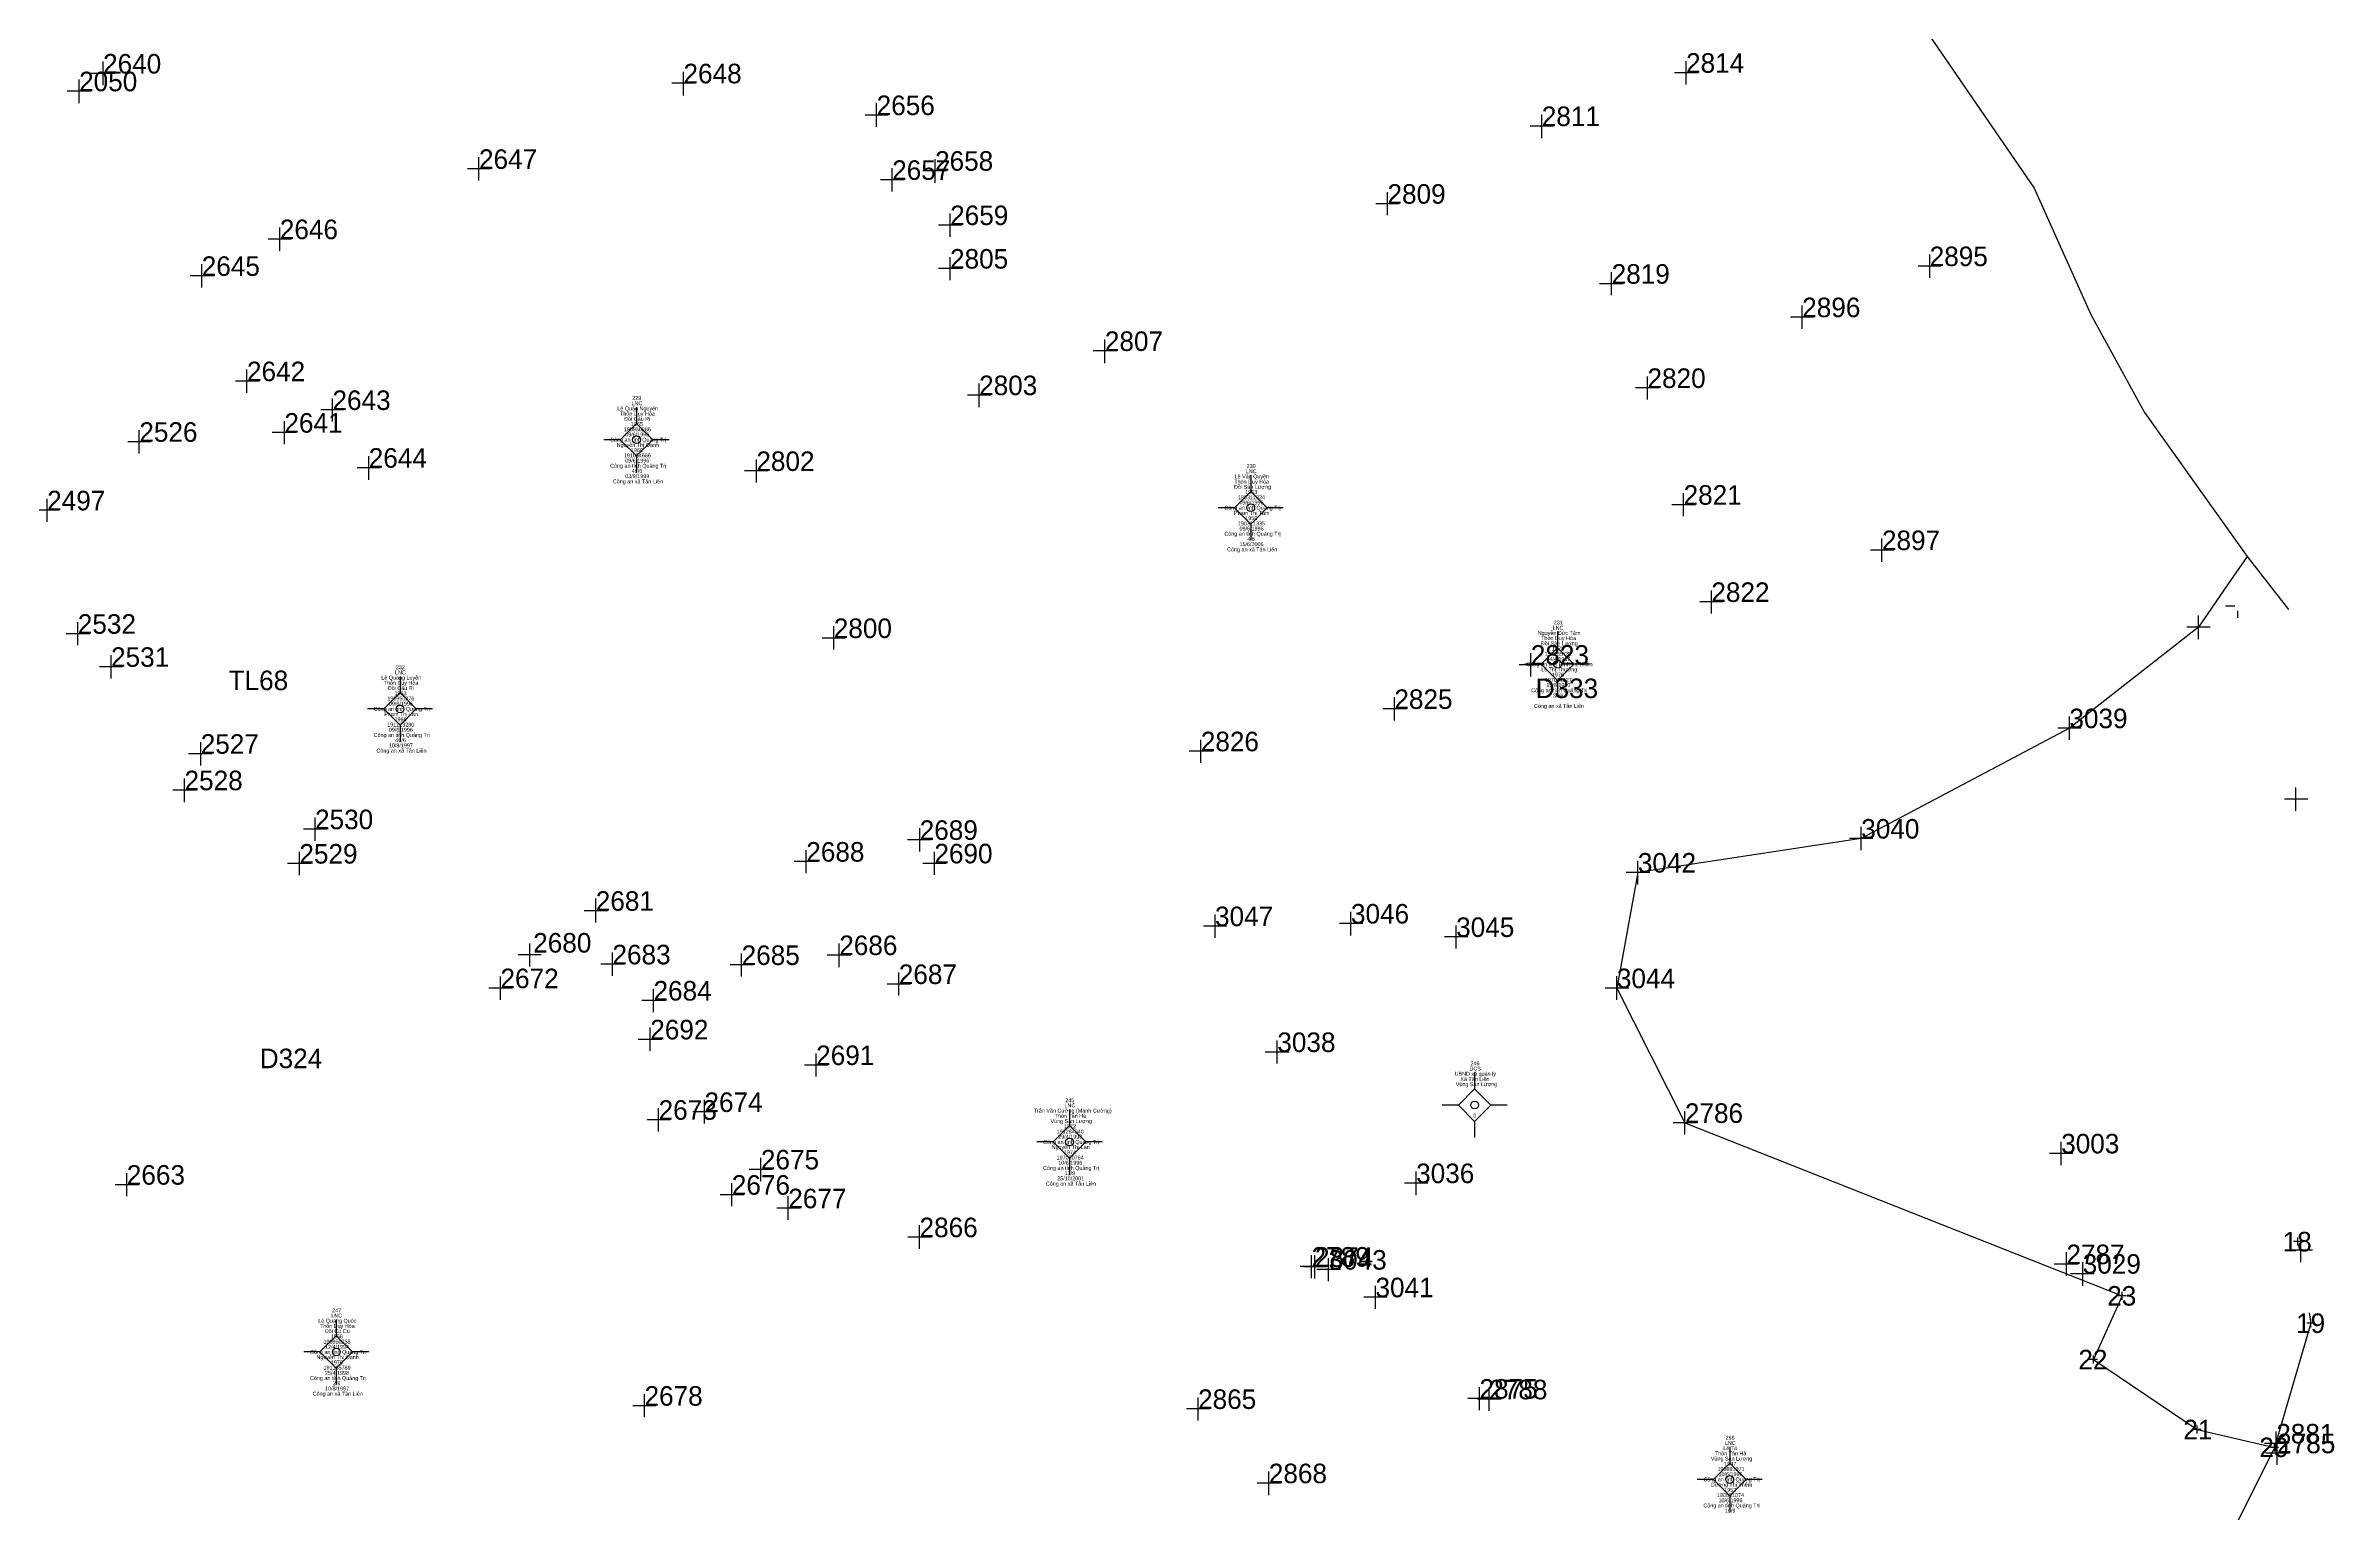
# Model space of a CAD drawing. Extents: x 548949 to 550223, y 1836732 to 1838051.
# Drawn here: x 549864 to 550039.6, y 1837516.7 to 1837629.3 of the extents above; entities that cross this region are included whole.
import ezdxf

# ---------------------------------------------------------------- set-up
doc = ezdxf.new("R2010")
doc.units = 0
for name, color, linetype in [('Level 11', 7, 'Continuous'), ('Level 15', 7, 'Continuous'), ('Level 4', 7, 'Continuous'), ('Level 41', 7, 'Continuous'), ('Level 5', 7, 'Continuous'), ('Level 52', 7, 'Continuous')]:
    doc.layers.add(name, color=color, linetype=linetype)

msp = doc.modelspace()

# ---------------------------------------------------------------- linework, layer by layer
at = {"layer": 'Level 11'}
for p, q in [((549909.32, 1837600.33), (549908.07, 1837599.08)), ((549909.32, 1837601.58), (549909.32, 1837600.33)), ((549910.57, 1837599.08), (549909.32, 1837600.33)), ((549908.07, 1837599.08), (549906.82, 1837599.08)), ((549908.07, 1837599.08), (549909.32, 1837597.83)), ((549909.32, 1837597.83), (549910.57, 1837599.08)), ((549911.82, 1837599.08), (549910.57, 1837599.08)), ((549909.32, 1837597.83), (549909.32, 1837596.58)), ((549956.45, 1837595.11), (549955.2, 1837593.86)), ((549956.45, 1837596.36), (549956.45, 1837595.11)), ((549957.7, 1837593.86), (549956.45, 1837595.11)), ((549955.2, 1837593.86), (549953.95, 1837593.86)), ((549955.2, 1837593.86), (549956.45, 1837592.61)), ((549956.45, 1837592.61), (549957.7, 1837593.86)), ((549958.95, 1837593.86), (549957.7, 1837593.86)), ((549956.45, 1837592.61), (549956.45, 1837591.36)), ((549979.99, 1837584.35), (549979.99, 1837583.1)), ((549979.99, 1837583.1), (549978.74, 1837581.85)), ((549981.24, 1837581.85), (549979.99, 1837583.1)), ((549891.18, 1837580.92), (549891.18, 1837579.67)), ((549978.74, 1837581.85), (549977.49, 1837581.85)), ((549978.74, 1837581.85), (549979.99, 1837580.6)), ((549979.99, 1837580.6), (549981.24, 1837581.85)), ((549982.49, 1837581.85), (549981.24, 1837581.85)), ((549891.18, 1837579.67), (549889.93, 1837578.42)), ((549892.43, 1837578.42), (549891.18, 1837579.67)), ((549979.99, 1837580.6), (549979.99, 1837579.35)), ((549889.93, 1837578.42), (549888.68, 1837578.42)), ((549889.93, 1837578.42), (549891.18, 1837577.17)), ((549891.18, 1837577.17), (549892.43, 1837578.42)), ((549893.68, 1837578.42), (549892.43, 1837578.42)), ((549891.18, 1837577.17), (549891.18, 1837575.92)), ((549973.63, 1837549.27), (549972.38, 1837548.02)), ((549973.63, 1837550.52), (549973.63, 1837549.27)), ((549974.88, 1837548.02), (549973.63, 1837549.27)), ((549942.54, 1837547.69), (549942.54, 1837546.44)), ((549972.38, 1837548.02), (549971.13, 1837548.02)), ((549972.38, 1837548.02), (549973.63, 1837546.77)), ((549973.63, 1837546.77), (549974.88, 1837548.02)), ((549976.13, 1837548.02), (549974.88, 1837548.02)), ((549942.54, 1837546.44), (549941.29, 1837545.19)), ((549943.79, 1837545.19), (549942.54, 1837546.44)), ((549973.63, 1837546.77), (549973.63, 1837545.52)), ((549941.29, 1837545.19), (549940.04, 1837545.19)), ((549941.29, 1837545.19), (549942.54, 1837543.94)), ((549942.54, 1837543.94), (549943.79, 1837545.19)), ((549942.54, 1837543.94), (549942.54, 1837542.69)), ((549945.04, 1837545.19), (549943.79, 1837545.19)), ((549886.29, 1837530.32), (549885.04, 1837529.07)), ((549886.29, 1837531.57), (549886.29, 1837530.32)), ((549887.54, 1837529.07), (549886.29, 1837530.32)), ((549885.04, 1837529.07), (549883.79, 1837529.07)), ((549885.04, 1837529.07), (549886.29, 1837527.82)), ((549886.29, 1837527.82), (549887.54, 1837529.07)), ((549888.79, 1837529.07), (549887.54, 1837529.07)), ((549886.29, 1837527.82), (549886.29, 1837526.57)), ((549993.2, 1837521.79), (549993.2, 1837520.54)), ((549993.2, 1837520.54), (549991.95, 1837519.29)), ((549994.45, 1837519.29), (549993.2, 1837520.54)), ((549991.95, 1837519.29), (549990.7, 1837519.29)), ((549991.95, 1837519.29), (549993.2, 1837518.04)), ((549993.2, 1837518.04), (549994.45, 1837519.29)), ((549993.2, 1837518.04), (549993.2, 1837516.79)), ((549995.7, 1837519.29), (549994.45, 1837519.29))]:
    msp.add_line(p, q, dxfattribs=at)
for centre in [(549909.32, 1837599.08), (549956.45, 1837593.86), (549979.99, 1837581.85), (549891.18, 1837578.42), (549973.63, 1837548.02), (549942.54, 1837545.19), (549886.29, 1837529.07), (549993.2, 1837519.29)]:
    msp.add_circle(centre, 0.3, dxfattribs=at)
at = {"layer": 'Level 4'}
for p, q in [((549866.56, 1837624.9), (549866.56, 1837626.71)), ((549869.29, 1837627.18), (549867.51, 1837627.18)), ((549868.4, 1837626.29), (549868.4, 1837628.1)), ((549912.93, 1837625.5), (549912.93, 1837627.32)), ((549990.78, 1837627.24), (549988.96, 1837627.24)), ((549989.85, 1837626.35), (549989.85, 1837628.13)), ((549867.45, 1837625.82), (549865.64, 1837625.82)), ((549913.82, 1837626.43), (549912.04, 1837626.43)), ((549927.75, 1837623.1), (549927.75, 1837624.92)), ((549928.64, 1837623.99), (549926.86, 1837623.99)), ((549979.67, 1837623.15), (549977.89, 1837623.15)), ((549978.78, 1837622.22), (549978.78, 1837624.04)), ((549898.13, 1837619.86), (549896.35, 1837619.86)), ((549897.24, 1837618.97), (549897.24, 1837620.75)), ((549928.94, 1837618.13), (549928.94, 1837619.91)), ((549933.12, 1837619.72), (549931.3, 1837619.72)), ((549932.23, 1837618.8), (549932.23, 1837620.61)), ((549929.83, 1837619.02), (549928.05, 1837619.02)), ((549966.94, 1837616.3), (549966.94, 1837618.08)), ((549933.39, 1837614.66), (549933.39, 1837616.44)), ((549967.83, 1837617.19), (549966.05, 1837617.19)), ((549882.85, 1837614.47), (549881.07, 1837614.47)), ((549881.96, 1837613.58), (549881.96, 1837615.36)), ((549934.28, 1837615.55), (549932.5, 1837615.55)), ((549875.97, 1837610.76), (549875.97, 1837612.54)), ((549933.38, 1837611.32), (549933.38, 1837613.1)), ((550008.54, 1837611.51), (550008.54, 1837613.29)), ((549876.9, 1837611.65), (549875.08, 1837611.65)), ((549934.27, 1837612.21), (549932.49, 1837612.21)), ((549985.03, 1837611.05), (549983.22, 1837611.05)), ((549984.14, 1837610.16), (549984.14, 1837611.94)), ((550009.43, 1837612.4), (550007.65, 1837612.4)), ((549998.76, 1837607.59), (549998.76, 1837609.37)), ((549999.65, 1837608.48), (549997.86, 1837608.48)), ((549946.19, 1837605.89), (549944.37, 1837605.89)), ((549945.26, 1837604.96), (549945.26, 1837606.78)), ((549879.44, 1837602.68), (549879.44, 1837604.46)), ((549986.89, 1837602.16), (549986.89, 1837603.94)), ((549880.36, 1837603.57), (549878.55, 1837603.57)), ((549886, 1837600.47), (549886, 1837602.25)), ((549936.5, 1837602.5), (549934.72, 1837602.5)), ((549935.61, 1837601.58), (549935.61, 1837603.39)), ((549987.78, 1837603.05), (549985.96, 1837603.05)), ((549882.31, 1837598.73), (549882.31, 1837600.51)), ((549886.89, 1837601.36), (549885.11, 1837601.36)), ((549872.1, 1837598.92), (549870.29, 1837598.92)), ((549871.18, 1837598.03), (549871.18, 1837599.81)), ((549883.2, 1837599.62), (549881.38, 1837599.62)), ((549889.68, 1837596.93), (549887.89, 1837596.93)), ((549888.78, 1837596), (549888.78, 1837597.82)), ((549919.41, 1837596.68), (549917.6, 1837596.68)), ((549918.52, 1837595.79), (549918.52, 1837597.57)), ((549989.66, 1837593.2), (549989.66, 1837594.98)), ((549865, 1837593.66), (549863.22, 1837593.66)), ((549864.11, 1837592.77), (549864.11, 1837594.55)), ((549990.58, 1837594.09), (549988.77, 1837594.09)), ((550004.88, 1837589.72), (550004.88, 1837591.5)), ((550005.8, 1837590.61), (550003.99, 1837590.61)), ((549992.68, 1837586.63), (549990.9, 1837586.63)), ((549991.79, 1837585.74), (549991.79, 1837587.52)), ((550031.95, 1837586.31), (550031.24, 1837586.31)), ((549866.46, 1837583.3), (549866.46, 1837585.08)), ((549924.46, 1837582.97), (549924.46, 1837584.78)), ((550030.05, 1837584.69), (550028.27, 1837584.69)), ((550029.16, 1837583.76), (550029.16, 1837585.58)), ((550032.17, 1837585.42), (550032.17, 1837585.95)), ((549867.38, 1837584.19), (549865.57, 1837584.19)), ((549925.35, 1837583.86), (549923.57, 1837583.86)), ((549977.94, 1837580.92), (549977.94, 1837582.7)), ((549869.9, 1837581.65), (549868.12, 1837581.65)), ((549869.01, 1837580.76), (549869.01, 1837582.54)), ((549978.83, 1837581.81), (549977.05, 1837581.81)), ((549967.47, 1837577.53), (549967.47, 1837579.31)), ((549968.4, 1837578.42), (549966.58, 1837578.42)), ((550019.26, 1837576.05), (550019.26, 1837577.83)), ((549875.89, 1837574.09), (549875.89, 1837575.87)), ((549952.62, 1837574.28), (549952.62, 1837576.06)), ((550020.15, 1837576.94), (550018.37, 1837576.94)), ((549876.78, 1837574.98), (549874.96, 1837574.98)), ((549953.51, 1837575.17), (549951.73, 1837575.17)), ((549875.54, 1837572.18), (549873.76, 1837572.18)), ((549874.65, 1837571.26), (549874.65, 1837573.07)), ((550036.64, 1837570.6), (550036.64, 1837572.38)), ((550037.56, 1837571.49), (550035.75, 1837571.49)), ((549885.55, 1837569.19), (549883.77, 1837569.19)), ((549884.66, 1837568.3), (549884.66, 1837570.08)), ((549931.05, 1837567.48), (549931.05, 1837569.26)), ((550003.29, 1837567.58), (550003.29, 1837569.36)), ((549883.46, 1837565.66), (549883.46, 1837567.44)), ((549922.35, 1837565.81), (549922.35, 1837567.59)), ((549931.94, 1837568.37), (549930.12, 1837568.37)), ((549932.18, 1837565.68), (549932.18, 1837567.46)), ((550004.18, 1837568.47), (550002.4, 1837568.47)), ((549884.35, 1837566.55), (549882.54, 1837566.55)), ((549923.24, 1837566.7), (549921.42, 1837566.7)), ((549933.07, 1837566.57), (549931.29, 1837566.57)), ((549987.08, 1837565.86), (549985.26, 1837565.86)), ((549986.15, 1837564.94), (549986.15, 1837566.75)), ((549906.2, 1837562.04), (549906.2, 1837563.86)), ((549907.09, 1837562.93), (549905.31, 1837562.93)), ((549954.6, 1837561.75), (549952.82, 1837561.75)), ((549953.71, 1837560.86), (549953.71, 1837562.64)), ((549965.06, 1837561.95), (549963.25, 1837561.95)), ((549964.14, 1837561.02), (549964.14, 1837562.84)), ((549972.21, 1837560.03), (549972.21, 1837561.81)), ((549901.13, 1837558.65), (549901.13, 1837560.43)), ((549924.88, 1837558.6), (549924.88, 1837560.42)), ((549973.1, 1837560.92), (549971.32, 1837560.92)), ((549902.02, 1837559.54), (549900.24, 1837559.54)), ((549908.37, 1837558.82), (549906.59, 1837558.82)), ((549907.48, 1837557.93), (549907.48, 1837559.74)), ((549918.28, 1837558.77), (549916.5, 1837558.77)), ((549917.39, 1837557.88), (549917.39, 1837559.66)), ((549925.77, 1837559.53), (549923.96, 1837559.53)), ((549929.45, 1837556.42), (549929.45, 1837558.2)), ((549899.78, 1837556.99), (549898, 1837556.99)), ((549898.89, 1837556.1), (549898.89, 1837557.88)), ((549910.63, 1837555.15), (549910.63, 1837556.93)), ((549930.34, 1837557.31), (549928.56, 1837557.31)), ((549985.46, 1837556.99), (549983.65, 1837556.99)), ((549984.54, 1837556.1), (549984.54, 1837557.92)), ((549911.56, 1837556.04), (549909.74, 1837556.04)), ((549911.27, 1837553.06), (549909.46, 1837553.06)), ((549910.38, 1837552.17), (549910.38, 1837553.98)), ((549958.49, 1837551.2), (549958.49, 1837552.98)), ((549924, 1837551.09), (549922.22, 1837551.09)), ((549923.11, 1837550.2), (549923.11, 1837551.98)), ((549959.38, 1837552.09), (549957.56, 1837552.09)), ((549911.02, 1837546), (549911.02, 1837547.78)), ((549915.43, 1837547.49), (549913.65, 1837547.49)), ((549914.54, 1837546.6), (549914.54, 1837548.42)), ((549989.76, 1837545.76), (549989.76, 1837547.54)), ((549911.91, 1837546.89), (549910.13, 1837546.89)), ((549990.65, 1837546.65), (549988.87, 1837546.65)), ((549918.87, 1837542.19), (549918.87, 1837543.97)), ((550019.52, 1837544.31), (550017.74, 1837544.31)), ((550018.63, 1837543.42), (550018.63, 1837545.2)), ((549870.22, 1837541.02), (549870.22, 1837542.8)), ((549919.76, 1837543.08), (549917.98, 1837543.08)), ((549969.14, 1837541.1), (549969.14, 1837542.92)), ((549871.15, 1837541.91), (549869.33, 1837541.91)), ((549917.56, 1837541.14), (549915.75, 1837541.14)), ((549916.64, 1837540.25), (549916.64, 1837542.03)), ((549920.97, 1837539.21), (549920.97, 1837541.02)), ((549970.03, 1837542.03), (549968.25, 1837542.03)), ((549921.86, 1837540.1), (549920.08, 1837540.1)), ((549931.04, 1837536.99), (549931.04, 1837538.8)), ((549931.93, 1837537.88), (549930.15, 1837537.88)), ((550037.09, 1837537.54), (550036.46, 1837537.54)), ((550037.09, 1837537.54), (550036.46, 1837537.54)), ((550037.09, 1837537.54), (550036.46, 1837537.54)), ((550036.78, 1837537.23), (550036.78, 1837537.86)), ((550036.78, 1837537.23), (550036.78, 1837537.86)), ((550036.78, 1837537.23), (550036.78, 1837537.86)), ((550037.01, 1837535.96), (550037.01, 1837537.77)), ((549962.04, 1837535.62), (549960.23, 1837535.62)), ((549962.27, 1837535.6), (549960.49, 1837535.6)), ((549961.12, 1837534.73), (549961.12, 1837536.51)), ((549961.38, 1837534.71), (549961.38, 1837536.49)), ((549963.34, 1837535.39), (549961.53, 1837535.39)), ((549962.42, 1837534.5), (549962.42, 1837536.28)), ((550019.92, 1837535.81), (550018.1, 1837535.81)), ((550019.03, 1837534.92), (550019.03, 1837536.74)), ((550020.28, 1837534.16), (550020.28, 1837535.97)), ((550037.9, 1837536.88), (550036.11, 1837536.88)), ((549966.02, 1837532.38), (549966.02, 1837534.16)), ((550021.17, 1837535.08), (550019.35, 1837535.08)), ((550023.31, 1837533.07), (550023.31, 1837533.69)), ((550023.31, 1837533.07), (550023.31, 1837533.69)), ((550023.31, 1837533.07), (550023.31, 1837533.69)), ((549966.91, 1837533.27), (549965.13, 1837533.27)), ((550023.63, 1837533.38), (550023, 1837533.38)), ((550023.63, 1837533.38), (550023, 1837533.38)), ((550023.63, 1837533.38), (550023, 1837533.38)), ((550038.1, 1837531.28), (550037.48, 1837531.28)), ((550038.1, 1837531.28), (550037.48, 1837531.28)), ((550038.1, 1837531.28), (550037.48, 1837531.28)), ((550037.79, 1837530.96), (550037.79, 1837531.59)), ((550037.79, 1837530.96), (550037.79, 1837531.59)), ((550037.79, 1837530.96), (550037.79, 1837531.59)), ((550021.41, 1837528.49), (550020.79, 1837528.49)), ((550021.41, 1837528.49), (550020.79, 1837528.49)), ((550021.41, 1837528.49), (550020.79, 1837528.49)), ((550021.1, 1837528.18), (550021.1, 1837528.81)), ((550021.1, 1837528.18), (550021.1, 1837528.81)), ((550021.1, 1837528.18), (550021.1, 1837528.81)), ((549910.83, 1837524.95), (549909.05, 1837524.95)), ((549909.94, 1837524.06), (549909.94, 1837525.84)), ((549953.3, 1837524.7), (549951.52, 1837524.7)), ((549952.41, 1837523.81), (549952.41, 1837525.59)), ((549974.89, 1837525.49), (549973.11, 1837525.49)), ((549975.64, 1837525.44), (549973.86, 1837525.44)), ((549974, 1837524.6), (549974, 1837526.38)), ((549974.75, 1837524.55), (549974.75, 1837526.33)), ((550029.37, 1837523.12), (550028.75, 1837523.12)), ((550029.37, 1837523.12), (550028.75, 1837523.12)), ((550029.37, 1837523.12), (550028.75, 1837523.12)), ((550029.06, 1837522.81), (550029.06, 1837523.43)), ((550029.06, 1837522.81), (550029.06, 1837523.43)), ((550029.06, 1837522.81), (550029.06, 1837523.43)), ((550035.13, 1837521.16), (550035.13, 1837522.98)), ((550036.02, 1837522.05), (550034.24, 1837522.05)), ((550036.09, 1837521.3), (550034.31, 1837521.3)), ((550035.31, 1837521.75), (550034.68, 1837521.75)), ((550035.31, 1837521.75), (550034.68, 1837521.75)), ((550035.31, 1837521.75), (550034.68, 1837521.75)), ((550034.99, 1837521.44), (550034.99, 1837522.07)), ((550034.99, 1837521.44), (550034.99, 1837522.07)), ((550034.99, 1837521.44), (550034.99, 1837522.07)), ((550035.2, 1837520.41), (550035.2, 1837522.19)), ((549957.84, 1837518.08), (549957.84, 1837519.89)), ((549958.73, 1837519), (549956.95, 1837519))]:
    msp.add_line(p, q, dxfattribs=at)
at = {"layer": 'Level 41'}
msp.add_line((550032.89, 1837590.12), (550036.08, 1837586.04), dxfattribs=at)
msp.add_lwpolyline([(550037.66, 1837532.07), (550037.79, 1837531.28), (550034.99, 1837521.75)], dxfattribs=at)
at = {"layer": 'Level 52'}
for p, q in [((550032.89, 1837590.12), (550031.17, 1837587.61)), ((550031.17, 1837587.61), (550029.16, 1837584.69)), ((550034.99, 1837521.75), (550024.75, 1837501.16))]:
    msp.add_line(p, q, dxfattribs=at)
for points in [[(550004.79, 1837636.87), (550006.48, 1837633.09), (550016.55, 1837618.39)], [(550016.55, 1837618.39), (550020.91, 1837608.7), (550025.02, 1837601.17), (550032.89, 1837590.12)], [(550029.16, 1837584.69), (550019.26, 1837576.94), (550003.29, 1837568.47), (549986.15, 1837565.86)], [(549986.15, 1837565.86), (549984.54, 1837556.99), (549989.76, 1837546.65)], [(549989.76, 1837546.65), (550023.31, 1837533.38), (550021.1, 1837528.49), (550029.06, 1837523.12), (550034.99, 1837521.75)]]:
    msp.add_lwpolyline(points, dxfattribs=at)

# ---------------------------------------------------------------- texts
at = {"layer": 'Level 15'}
for s, p in [('LNC', (549908.94, 1837601.73)), ('229', (549909, 1837602.13)), ('Lê Quận Nguyên', (549907.85, 1837601.33)), ('Thôn Duy Hòa', (549908.06, 1837600.93)), ('Đồi Cầu Ri', (549908.38, 1837600.53)), ('1965', (549908.9, 1837600.13)), ('Công an tỉnh Quảng Trị', (549907.3, 1837598.93)), ('Nguyễn Thị Oanh', (549907.8, 1837598.53)), ('190950286', (549908.35, 1837599.73)), ('09/6/1996', (549908.46, 1837599.33)), ('1968', (549908.9, 1837598.13)), ('Công an tỉnh Quảng Trị', (549907.3, 1837596.93)), ('191054686', (549908.35, 1837597.73)), ('09/6/1996', (549908.46, 1837597.33)), ('49/6', (549908.96, 1837596.53)), ('LNC', (549956.07, 1837596.51)), ('230', (549956.13, 1837596.91)), ('Công an xã Tân Liên', (549907.51, 1837595.73)), ('03/9/1999', (549908.46, 1837596.13)), ('Đồi Sản Lượng', (549955.17, 1837595.31)), ('Thôn Duy Hòa', (549955.19, 1837595.71)), ('Lê Văn Quyền', (549955.21, 1837596.11)), ('1953', (549956.03, 1837594.91)), ('Công an tỉnh Quảng Trị', (549954.43, 1837593.71)), ('Phạm Thị Tâm', (549955.17, 1837593.31)), ('190311334', (549955.47, 1837594.51)), ('09/6/1996', (549955.59, 1837594.11)), ('1956', (549956.03, 1837592.91)), ('Công an tỉnh Quảng Trị', (549954.43, 1837591.71)), ('190311335', (549955.47, 1837592.51)), ('09/6/1996', (549955.59, 1837592.11)), ('4/6', (549956.19, 1837591.31)), ('Công an xã Tân Liên', (549954.64, 1837590.51)), ('15/6/2006', (549955.59, 1837590.91)), ('Nguyễn Đức Tâm', (549978.47, 1837584.1)), ('LNC', (549979.61, 1837584.5)), ('231', (549979.7, 1837584.9)), ('Đồi Sản Lượng', (549978.71, 1837583.3)), ('Thôn Duy Hòa', (549978.73, 1837583.7)), ('191165782', (549979.02, 1837582.5)), ('1972', (549979.57, 1837582.9)), ('Lê Quang Luyến', (549889.74, 1837580.67)), ('LNC', (549890.8, 1837581.07)), ('232', (549890.86, 1837581.47)), ('Công an tỉnh Bình Trị Thiên', (549977.61, 1837581.7)), ('Lê Thị Thưởng', (549978.74, 1837581.3)), ('24/4/1987', (549979.13, 1837582.1)), ('1976', (549979.57, 1837580.9)), ('Thôn Duy Hòa', (549889.92, 1837580.27)), ('Đồi Cầu Ri', (549890.24, 1837579.87)), ('190950276', (549890.21, 1837579.07)), ('1953', (549890.76, 1837579.47)), ('Công an tỉnh Quảng Trị', (549977.97, 1837579.7)), ('197011027', (549979.01, 1837580.5)), ('15/8/1990', (549979.13, 1837580.1)), ('30/6', (549979.63, 1837579.3)), ('Công an tỉnh Quảng Trị', (549889.16, 1837578.27)), ('Phạm Thị Lan', (549889.97, 1837577.87)), ('191123280', (549890.2, 1837577.07)), ('09/6/1996', (549890.32, 1837578.67)), ('1966', (549890.76, 1837577.47)), ('Công an xã Tân Liên', (549978.18, 1837578.5)), ('Công an tỉnh Quảng Trị', (549889.16, 1837576.27)), ('09/6/1996', (549890.32, 1837576.67)), ('10/8/1997', (549890.32, 1837575.47)), ('46/6', (549890.82, 1837575.87)), ('Công an xã Tân Liên', (549889.37, 1837575.07)), ('DCS', (549973.23, 1837550.67)), ('246', (549973.31, 1837551.07)), ('UBND xã quản lý ', (549972.09, 1837550.27)), ('Vùng Sản Lượng', (549972.18, 1837549.47)), ('Xã Tân Liên ', (549972.53, 1837549.87)), ('Trần Văn Cường (Mạnh Cường)', (549939.8, 1837547.44)), ('LNC', (549942.16, 1837547.84)), ('245', (549942.22, 1837548.24)), ('Vùng Sản Lượng', (549941.09, 1837546.64)), ('Thôn Tân Hà', (549941.4, 1837547.04)), ('191284040', (549941.56, 1837545.84)), ('29/4/1998', (549941.68, 1837545.44)), ('1972', (549942.12, 1837546.24)), ('0', (549973.53, 1837547.07)), ('Công an tỉnh Quảng Trị', (549940.52, 1837545.04)), ('Nguyễn Thị Lan', (549941.17, 1837544.64)), ('197090764', (549941.56, 1837543.84)), ('1974', (549942.12, 1837544.24)), ('Công an tỉnh Quảng Trị', (549940.52, 1837543.04)), ('25/10/2001', (549941.6, 1837542.24)), ('10/6/1996', (549941.68, 1837543.44)), ('13/9', (549942.17, 1837542.64)), ('Công an xã Tân Liên', (549940.73, 1837541.84)), ('Lê Quang Quốc', (549884.91, 1837531.32)), ('LNC', (549885.91, 1837531.72)), ('247', (549885.97, 1837532.12)), ('Thôn Duy Hòa', (549885.03, 1837530.92)), ('190950258', (549885.31, 1837529.72)), ('Đồi Cỏ Cú', (549885.41, 1837530.52)), ('1968', (549885.87, 1837530.12)), ('Công an tỉnh Quảng Trị', (549884.27, 1837528.92)), ('Nguyễn Thị Oanh', (549884.77, 1837528.52)), ('12/4/1994', (549885.43, 1837529.32)), ('1970', (549885.87, 1837528.12)), ('Công an tỉnh Quảng Trị', (549884.27, 1837526.92)), ('191165789', (549885.31, 1837527.72)), ('25/4/1998', (549885.43, 1837527.32)), ('10/8/1997', (549885.43, 1837526.12)), ('2/6', (549886.03, 1837526.52)), ('Công an xã Tân Liên', (549884.48, 1837525.72)), ('Thôn Tân Hà', (549992.06, 1837521.14)), ('Lê Tá', (549992.71, 1837521.54)), ('LNC', (549992.82, 1837521.94)), ('266', (549992.88, 1837522.34)), ('Công an tỉnh Quảng Trị', (549991.18, 1837519.14)), ('Vùng Sản Lượng', (549991.75, 1837520.74)), ('190891071', (549992.26, 1837519.94)), ('10/6/1996', (549992.34, 1837519.54)), ('1947', (549992.78, 1837520.34)), ('Dương Thị Thêm', (549991.75, 1837518.74)), ('190891074', (549992.22, 1837517.94)), ('10/6/1996', (549992.34, 1837517.54)), ('1952', (549992.78, 1837518.34)), ('Công an tỉnh Quảng Trị', (549991.18, 1837517.14)), ('10/9', (549992.83, 1837516.74))]:
    msp.add_text(s, height=0.3, dxfattribs=at).set_placement(p)
at = {"layer": 'Level 5'}
for s, p in [('2640', (549868.4, 1837627.18)), ('2814', (549989.85, 1837627.24)), ('2050', (549866.56, 1837625.82)), ('2648', (549912.93, 1837626.43)), ('2656', (549927.75, 1837623.99)), ('2811', (549978.78, 1837623.15)), ('2647', (549897.24, 1837619.86)), ('2658', (549932.23, 1837619.72)), ('2657', (549928.94, 1837619.02)), ('2809', (549966.94, 1837617.19)), ('2646', (549881.96, 1837614.47)), ('2659', (549933.39, 1837615.55)), ('2645', (549875.97, 1837611.65)), ('2805', (549933.38, 1837612.21)), ('2819', (549984.14, 1837611.05)), ('2895', (550008.54, 1837612.4)), ('2896', (549998.76, 1837608.48)), ('2807', (549945.26, 1837605.89)), ('2642', (549879.44, 1837603.57)), ('2803', (549935.61, 1837602.5)), ('2820', (549986.89, 1837603.05)), ('2643', (549886, 1837601.36)), ('2526', (549871.18, 1837598.92)), ('2641', (549882.31, 1837599.62)), ('2644', (549888.78, 1837596.93)), ('2802', (549918.52, 1837596.68)), ('2497', (549864.11, 1837593.66)), ('2821', (549989.66, 1837594.09)), ('2897', (550004.88, 1837590.61)), ('2822', (549991.79, 1837586.63)), ('2532', (549866.46, 1837584.19)), ('2800', (549924.46, 1837583.86)), ('2531', (549869.01, 1837581.65)), ('2823', (549977.94, 1837581.81)), ('TL68 ', (549878.03, 1837579.86)), ('2825', (549967.47, 1837578.42)), ('D333 ', (549978.31, 1837579.25)), ('3039', (550019.26, 1837576.94)), ('2527', (549875.89, 1837574.98)), ('2826', (549952.62, 1837575.17)), ('2528', (549874.65, 1837572.18)), ('2530', (549884.66, 1837569.19)), ('2689', (549931.05, 1837568.37)), ('3040', (550003.29, 1837568.47)), ('2529', (549883.46, 1837566.55)), ('2688', (549922.35, 1837566.7)), ('2690', (549932.18, 1837566.57)), ('3042', (549986.15, 1837565.86)), ('2681', (549906.2, 1837562.93)), ('3047', (549953.71, 1837561.75)), ('3046', (549964.14, 1837561.95)), ('3045', (549972.21, 1837560.92)), ('2680', (549901.4, 1837559.72)), ('2683', (549907.48, 1837558.82)), ('2685', (549917.39, 1837558.77)), ('2686', (549924.88, 1837559.53)), ('2672', (549898.89, 1837556.99)), ('2687', (549929.45, 1837557.31)), ('3044', (549984.54, 1837556.99)), ('2684', (549910.63, 1837556.04)), ('2692', (549910.38, 1837553.06)), ('3038', (549958.49, 1837552.09)), ('D324 ', (549880.42, 1837550.85)), ('2691', (549923.11, 1837551.09)), ('2673', (549911.02, 1837546.89)), ('2674', (549914.54, 1837547.49)), ('2786', (549989.76, 1837546.65)), ('3003', (550018.63, 1837544.31)), ('2675', (549918.87, 1837543.08)), ('2663', (549870.22, 1837541.91)), ('2676', (549916.64, 1837541.14)), ('3036', (549969.14, 1837542.03)), ('2677', (549920.97, 1837540.1)), ('2866', (549931.04, 1837537.88)), ('2789', (549961.12, 1837535.62)), ('2874', (549961.38, 1837535.6)), ('2787', (550019.03, 1837535.81)), ('18', (550035.62, 1837536.79)), ('18', (550035.62, 1837536.79)), ('3043', (549962.42, 1837535.39)), ('3029', (550020.28, 1837535.08)), ('3041', (549966.02, 1837533.27)), ('23', (550022.16, 1837532.63)), ('23', (550022.16, 1837532.63)), ('19', (550036.65, 1837530.53)), ('19', (550036.65, 1837530.53)), ('22', (550019.95, 1837527.74)), ('22', (550019.95, 1837527.74)), ('2678', (549909.94, 1837524.95)), ('2875', (549974, 1837525.49)), ('2788', (549974.75, 1837525.44)), ('2865', (549952.41, 1837524.7)), ('21', (550028, 1837522.37)), ('21', (550028, 1837522.37)), ('2881', (550035.13, 1837522.05)), ('20', (550033.83, 1837521)), ('20', (550033.83, 1837521)), ('2785', (550035.2, 1837521.3)), ('2868', (549957.84, 1837519))]:
    msp.add_text(s, height=1.5, dxfattribs=at).set_placement(p)

doc.saveas('drawing.dxf')
